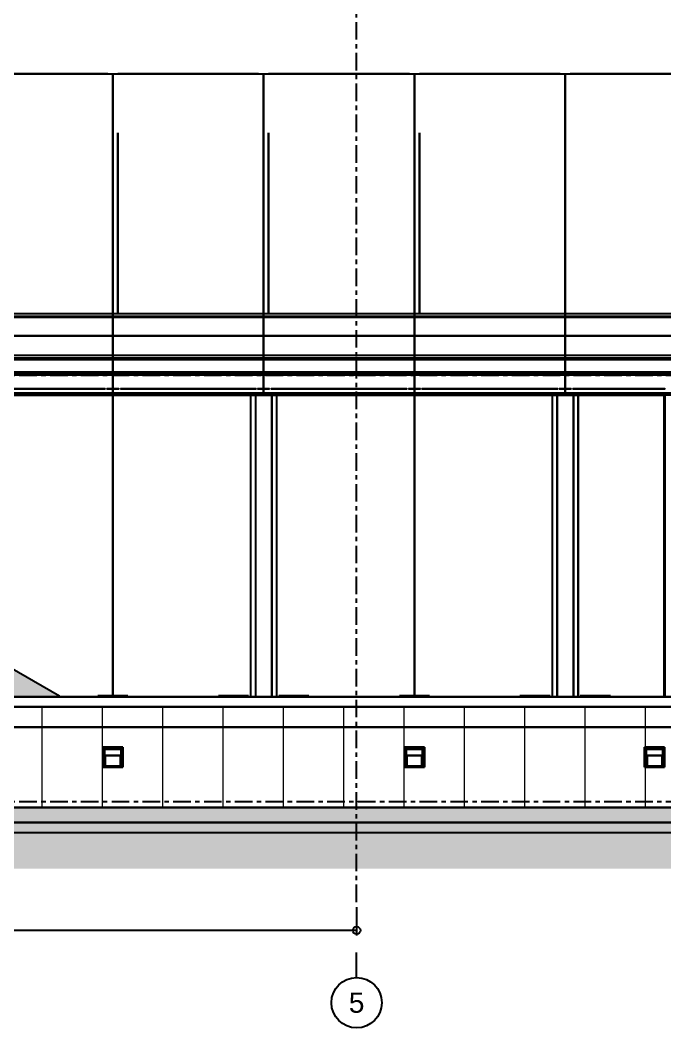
# Model space of a CAD drawing. Header units: millimetres. Extents: x -187664 to 435448, y -313239 to 299894.
# Drawn here: x 324644 to 331057, y 166763 to 176781 of the extents above; entities that cross this region are included whole.
import ezdxf
from ezdxf.enums import TextEntityAlignment as Align
from ezdxf.xclip import XClip

# ---------------------------------------------------------------- set-up
doc = ezdxf.new("R2010")
doc.units = ezdxf.units.MM
doc.header["$XCLIPFRAME"] = 0
doc.linetypes.add('CENTER', pattern=[2, 1.25, -0.25, 0.25, -0.25])
doc.linetypes.add('TA_GL_000.70000', pattern=[1.925, 0.7, -0.175, 0.175, -0.175, 0.7])
for name, color, linetype in [('000 - 0_SYM_DWG_GRID-BUBBLE_MAIN_COLOR_6', 6, 'Continuous'), ('000 - 0_SYM_DWG_GRIDLINE_MAIN_COLOR_251', 251, 'Continuous'), ('000 - 0_SYM_DWG_SLOPE-SYM_TEXT_COLOR_3', 3, 'Continuous'), ('000 - CONCRETE_COL_CUT_COLOR_1', 1, 'Continuous'), ('000 - CONCRETE_COL_CUT_COLOR_5', 5, 'Continuous'), ('000 - CONCRETE_COL_HATCH_', 251, 'Continuous'), ('000 - CONCRETE_COL_WIPEOUT_', 250, 'Continuous'), ('000 - CONCRETE_PRECAST_HATCH_', 251, 'Continuous'), ('000 - EXISTING_BUILDING_MAIN_COLOR_1', 1, 'Continuous'), ('000 - EXISTING_BUILDING_MAIN_COLOR_2', 2, 'Continuous'), ('000 - EXISTING_BUILDING_MAIN_COLOR_251', 251, 'Continuous'), ('000 - EXISTING_BUILDING_MAIN_COLOR_3', 3, 'Continuous'), ('000 - EXISTING_BUILDING_WIPEOUT_', 250, 'Continuous'), ('000 - EXISTING_CANOPY_MAIN_COLOR_3', 3, 'Continuous'), ('000 - EXISTING_CANOPY_WIPEOUT_', 250, 'Continuous'), ('000 - GRID', 251, 'CENTER')]:
    doc.layers.add(name, color=color, linetype=linetype)
doc.styles.add('ARIAL', font='arial.ttf')
doc.styles.add('FAMELINE_FOR_CKST', font='arial.ttf')
doc.styles.add('TA', font='', dxfattribs={"height": 4.5})
doc.styles.get('TA').set_extended_font_data('Cordia New')
doc.dimstyles.new('FAMELINE-CKST_C-C', dxfattribs={"dimtxt": 0.3, "dimasz": 0.15, "dimexe": 0.1, "dimexo": 0.1, "dimgap": 0.05, "dimtad": 1, "dimzin": 0, "dimdsep": 46, "dimtxsty": 'FAMELINE_FOR_CKST', "dimblk": 'ORIGIN', "dimblk1": 'ORIGIN', "dimblk2": 'ORIGIN', "dimsah": 1, "dimcen": 0.1, "dimdle": 0.1, "dimclrd": 256, "dimclre": 256, "dimclrt": 3, "dimadec": 0, "dimazin": 0, "dimtfac": 1, "dimtix": 1, "dimtmove": 2, "dimatfit": 3, "dimfxl": 1, "dimtolj": 1, "dimtzin": 0, "dimlwd": -1, "dimlwe": -1, "dimarcsym": 0})

# ---------------------------------------------------------------- blocks, each defined once
blk = doc.blocks.new('DPA_CP_Entrance Canopy Lower - Depth 4200-V2-2140-01 ENTRANCE 1 ELEVATION 1')
at = {"layer": '000 - EXISTING_CANOPY_MAIN_COLOR_3'}
for p, q in [((-884507, 105946), (-884507, 106137)), ((-884507, 106137), (-884507, 106112)), ((-883007, 106137), (-884507, 106137)), ((-884507, 106112), (-884507, 105921)), ((-883007, 106112), (-883007, 106137)), ((-883007, 106137), (-883007, 105946)), ((-883007, 105921), (-883007, 106112)), ((-884507, 106035), (-884507, 105695)), ((-884507, 105846), (-884507, 106035)), ((-883007, 106035), (-883007, 105846)), ((-883007, 105695), (-883007, 106035)), ((-884507, 105921), (-884507, 105946)), ((-883007, 105946), (-884507, 105946)), ((-884507, 105921), (-883007, 105921)), ((-884507, 105780), (-884507, 105900)), ((-884507, 105900), (-884507, 105750)), ((-884507, 105750), (-884507, 105900)), ((-884507, 105900), (-884507, 105895)), ((-883007, 105900), (-884507, 105900)), ((-883007, 105900), (-884507, 105900)), ((-883007, 105900), (-884507, 105900)), ((-883007, 105900), (-884507, 105900)), ((-884507, 105895), (-884507, 105745)), ((-884507, 105745), (-884507, 105895)), ((-884507, 105895), (-884507, 105785)), ((-884457, 105921), (-884457, 105900)), ((-884457, 105900), (-884457, 105921)), ((-883057, 105921), (-883057, 105900)), ((-883057, 105900), (-883057, 105921)), ((-883007, 105946), (-883007, 105921)), ((-883007, 105895), (-883007, 105900)), ((-883007, 105900), (-883007, 105750)), ((-883007, 105750), (-883007, 105900)), ((-883007, 105900), (-883007, 105780)), ((-883007, 105785), (-883007, 105895)), ((-883007, 105895), (-883007, 105745)), ((-883007, 105745), (-883007, 105895)), ((-884507, 105695), (-884507, 105846)), ((-883007, 105846), (-883007, 105695)), ((-884507, 105785), (-884507, 105765)), ((-884507, 105770), (-884507, 105780)), ((-883007, 105780), (-884507, 105780)), ((-884507, 105780), (-883007, 105780)), ((-884507, 105750), (-884507, 105770)), ((-883007, 105770), (-884507, 105770)), ((-884507, 105770), (-883007, 105770)), ((-884507, 105765), (-884507, 105615)), ((-884507, 105615), (-884507, 105750)), ((-883007, 105750), (-884507, 105750)), ((-883007, 105750), (-884507, 105750)), ((-883007, 105765), (-883007, 105785)), ((-883007, 105780), (-883007, 105770)), ((-883007, 105770), (-883007, 105750)), ((-883007, 105615), (-883007, 105765)), ((-883007, 105750), (-883007, 105615)), ((-884507, 105610), (-884507, 105575)), ((-884507, 105570), (-884507, 105610)), ((-883007, 105610), (-883007, 105570)), ((-883007, 105575), (-883007, 105610)), ((-884507, 105575), (-884507, 105550)), ((-884507, 105550), (-884507, 105570)), ((-883007, 105570), (-884507, 105570)), ((-883007, 105570), (-884507, 105570)), ((-883007, 105550), (-884507, 105550)), ((-883007, 105550), (-884507, 105550)), ((-883007, 105550), (-883007, 105575)), ((-883007, 105570), (-883007, 105550))]:
    blk.add_line(p, q, dxfattribs=at)
blk = doc.blocks.new('DPA_CP_Entrance Canopy Lower - Depth 4200-V3-2140-01 ENTRANCE 1 ELEVATION 1')
at = {"layer": '000 - EXISTING_CANOPY_MAIN_COLOR_3'}
for p, q in [((-868007, 105946), (-868007, 106137)), ((-868007, 106137), (-868007, 106112)), ((-866507, 106137), (-868007, 106137)), ((-868007, 106112), (-868007, 105921)), ((-866507, 106112), (-866507, 106137)), ((-866507, 106137), (-866507, 105946)), ((-866507, 105921), (-866507, 106112)), ((-868007, 106035), (-868007, 105695)), ((-868007, 105846), (-868007, 106035)), ((-866507, 106035), (-866507, 105846)), ((-866507, 105695), (-866507, 106035)), ((-868007, 105921), (-868007, 105946)), ((-866507, 105946), (-868007, 105946)), ((-868007, 105921), (-866507, 105921)), ((-868007, 105780), (-868007, 105900)), ((-868007, 105900), (-868007, 105750)), ((-868007, 105750), (-868007, 105900)), ((-868007, 105900), (-868007, 105895)), ((-866507, 105900), (-868007, 105900)), ((-866507, 105900), (-868007, 105900)), ((-866507, 105900), (-868007, 105900)), ((-866507, 105900), (-868007, 105900)), ((-868007, 105895), (-868007, 105745)), ((-868007, 105745), (-868007, 105895)), ((-868007, 105895), (-868007, 105785)), ((-867957, 105921), (-867957, 105900)), ((-867957, 105900), (-867957, 105921)), ((-866557, 105921), (-866557, 105900)), ((-866557, 105900), (-866557, 105921)), ((-866507, 105946), (-866507, 105921)), ((-866507, 105895), (-866507, 105900)), ((-866507, 105900), (-866507, 105750)), ((-866507, 105750), (-866507, 105900)), ((-866507, 105900), (-866507, 105780)), ((-866507, 105785), (-866507, 105895)), ((-866507, 105895), (-866507, 105745)), ((-866507, 105745), (-866507, 105895)), ((-868007, 105695), (-868007, 105846)), ((-866507, 105846), (-866507, 105695)), ((-868007, 105785), (-868007, 105765)), ((-868007, 105770), (-868007, 105780)), ((-866507, 105780), (-868007, 105780)), ((-868007, 105780), (-866507, 105780)), ((-868007, 105750), (-868007, 105770)), ((-866507, 105770), (-868007, 105770)), ((-868007, 105770), (-866507, 105770)), ((-868007, 105765), (-868007, 105615)), ((-868007, 105615), (-868007, 105750)), ((-866507, 105750), (-868007, 105750)), ((-866507, 105750), (-868007, 105750)), ((-866507, 105765), (-866507, 105785)), ((-866507, 105780), (-866507, 105770)), ((-866507, 105770), (-866507, 105750)), ((-866507, 105575), (-866507, 105765)), ((-866507, 105750), (-866507, 105570)), ((-868007, 105610), (-868007, 105575)), ((-868007, 105570), (-868007, 105610)), ((-868007, 105575), (-868007, 105550)), ((-868007, 105550), (-868007, 105570)), ((-866507, 105570), (-868007, 105570)), ((-866507, 105570), (-868007, 105570)), ((-866507, 105550), (-868007, 105550)), ((-866507, 105550), (-868007, 105550)), ((-866507, 105550), (-866507, 105575)), ((-866507, 105570), (-866507, 105550))]:
    blk.add_line(p, q, dxfattribs=at)
blk = doc.blocks.new('System Panel - Entrance Glazed 12mm-14851400-2140-01 ENTRANCE 1 ELEVATION 1')
at = {"layer": '000 - EXISTING_BUILDING_MAIN_COLOR_251'}
for p, q in [((-867016, 105550), (-867028, 105550)), ((-867016, 105550), (-867028, 105550)), ((-867016, 105550), (-867028, 105550)), ((-867016, 102550), (-867016, 105550)), ((-867016, 105550), (-867016, 102550)), ((-867028, 102550), (-867016, 102550)), ((-867016, 102550), (-867028, 102550))]:
    blk.add_line(p, q, dxfattribs=at)
blk = doc.blocks.new('System Panel - Entrance Glazed 12mm-14851401-2140-01 ENTRANCE 1 ELEVATION 1')
at = {"layer": '000 - EXISTING_BUILDING_MAIN_COLOR_251'}
for p, q in [((-867016, 105550), (-867028, 105550)), ((-867016, 105550), (-867028, 105550)), ((-867016, 102550), (-867016, 105550)), ((-867016, 105550), (-867016, 102550)), ((-867028, 102550), (-867016, 102550)), ((-867016, 102550), (-867028, 102550))]:
    blk.add_line(p, q, dxfattribs=at)
blk = doc.blocks.new('System Panel - Entrance Glazed 12mm-14851402-2140-01 ENTRANCE 1 ELEVATION 1')
at = {"layer": '000 - EXISTING_BUILDING_MAIN_COLOR_251'}
for p, q in [((-867016, 105550), (-867028, 105550)), ((-867016, 105550), (-867028, 105550)), ((-867016, 102550), (-867016, 105550)), ((-867016, 105550), (-867016, 102550)), ((-867028, 102550), (-867016, 102550)), ((-867016, 102550), (-867028, 102550))]:
    blk.add_line(p, q, dxfattribs=at)
blk = doc.blocks.new('System Panel - Entrance Glazed 12mm-19518384-2140-01 ENTRANCE 1 ELEVATION 1')
at = {"layer": '000 - EXISTING_BUILDING_MAIN_COLOR_251'}
for p, q in [((-867917, 105550), (-867022, 105550)), ((-867022, 105550), (-867917, 105550)), ((-867022, 102550), (-867022, 105550)), ((-867022, 102550), (-867917, 102550)), ((-867917, 102550), (-867022, 102550))]:
    blk.add_line(p, q, dxfattribs=at)
blk = doc.blocks.new('System Panel - Entrance Glazed 12mm-14851404-2140-01 ENTRANCE 1 ELEVATION 1')
at = {"layer": '000 - EXISTING_BUILDING_MAIN_COLOR_251'}
for p, q in [((-869507, 102560), (-869507, 105550)), ((-869507, 105550), (-868097, 105550)), ((-868097, 105550), (-869507, 105550)), ((-869507, 105550), (-869507, 102560)), ((-868097, 102550), (-869507, 102550)), ((-869507, 102550), (-868097, 102550))]:
    blk.add_line(p, q, dxfattribs=at)
blk = doc.blocks.new('System Panel - Entrance Glazed 12mm-V21-2140-01 ENTRANCE 1 ELEVATION 1')
at = {"layer": '000 - EXISTING_BUILDING_MAIN_COLOR_251'}
for p, q in [((-870917, 105550), (-869507, 105550)), ((-869507, 105550), (-870917, 105550)), ((-869507, 105550), (-869507, 102560)), ((-869507, 102560), (-869507, 105550)), ((-869507, 102550), (-870917, 102550)), ((-870917, 102550), (-869507, 102550))]:
    blk.add_line(p, q, dxfattribs=at)
blk = doc.blocks.new('Rectangular Mullion - Mullion_Entrance Column Glass-14851399-2140-01 ENTRANCE 1 ELEVATION 1')
at = {"layer": '000 - EXISTING_BUILDING_MAIN_COLOR_3'}
for p, q in [((-880137, 105550), (-880137, 102550)), ((-880137, 105550), (-880097, 105550)), ((-880097, 105550), (-880137, 105550)), ((-880137, 105550), (-880089, 105550)), ((-880137, 105550), (-880137, 102550)), ((-880132, 105550), (-880136, 105550)), ((-880130, 105550), (-880132, 105550)), ((-879884, 105550), (-880130, 105550)), ((-880089, 105550), (-880087, 105550)), ((-880089, 105550), (-880089, 102550)), ((-880087, 105550), (-879927, 105550)), ((-880087, 105550), (-880087, 102550)), ((-880087, 105550), (-880087, 102550)), ((-879927, 105550), (-879925, 105550)), ((-879927, 105550), (-879927, 102550)), ((-879927, 105550), (-879927, 102550)), ((-879925, 105550), (-879878, 105550)), ((-879925, 105550), (-879925, 102550)), ((-879878, 105550), (-879917, 105550)), ((-879917, 105550), (-879877, 105550)), ((-879882, 105550), (-879884, 105550)), ((-879879, 105550), (-879882, 105550)), ((-879878, 105550), (-879878, 102550)), ((-879877, 102550), (-879877, 105550)), ((-880089, 102550), (-880137, 102550)), ((-880137, 102550), (-880097, 102550)), ((-880097, 102550), (-880137, 102550)), ((-880136, 102550), (-880132, 102550)), ((-880132, 102550), (-880130, 102550)), ((-880130, 102550), (-879884, 102550)), ((-880087, 102550), (-880089, 102550)), ((-879927, 102550), (-880087, 102550)), ((-879925, 102550), (-879927, 102550)), ((-879878, 102550), (-879925, 102550)), ((-879877, 102550), (-879917, 102550)), ((-879917, 102550), (-879878, 102550)), ((-879884, 102550), (-879882, 102550)), ((-879882, 102550), (-879879, 102550))]:
    blk.add_line(p, q, dxfattribs=at)
blk = doc.blocks.new('DPA_GM-Stoplogs Line Based - Line Based-19984711-2140-01 ENTRANCE 1 ELEVATION 1')
at = {"layer": '000 - EXISTING_BUILDING_MAIN_COLOR_251'}
for p, q in [((-878507, 102550), (-869507, 102550)), ((-872657, 102560), (-872357, 102560)), ((-872357, 102560), (-872657, 102560)), ((-872657, 102560), (-872657, 102550)), ((-872657, 102550), (-872657, 102560)), ((-872657, 102550), (-872357, 102550)), ((-872357, 102550), (-872657, 102550)), ((-872357, 102550), (-872357, 102560)), ((-872357, 102550), (-872357, 102560)), ((-869657, 102560), (-869357, 102560)), ((-869357, 102560), (-869657, 102560)), ((-869657, 102560), (-869657, 102550)), ((-869657, 102550), (-869657, 102560)), ((-869657, 102550), (-869357, 102550)), ((-869357, 102550), (-869657, 102550)), ((-869507, 102550), (-866507, 102550)), ((-869357, 102550), (-869357, 102560)), ((-869357, 102550), (-869357, 102560))]:
    blk.add_line(p, q, dxfattribs=at)
blk = doc.blocks.new('System Panel - DPA-AR_Metal Ceiling Rectangular Panel-16093440-2140-01 ENTRANCE 1 ELEVATION 1')
at = {"layer": '000 - EXISTING_CANOPY_MAIN_COLOR_3'}
for p, q in [((-870932, 105615), (-869582, 105615)), ((-870932, 105610), (-870932, 105615)), ((-869582, 105610), (-870932, 105610)), ((-869582, 105615), (-869582, 105610))]:
    blk.add_line(p, q, dxfattribs=at)
blk = doc.blocks.new('DPA_CP_Metal Ceiling Panel - Vertical Panel Entrance-16093423-2140-01 ENTRANCE 1 ELEVATION 1')
at = {"layer": '000 - EXISTING_CANOPY_MAIN_COLOR_3'}
for p, q in [((-869567, 105615), (-869447, 105615)), ((-869567, 105610), (-869567, 105615)), ((-869447, 105610), (-869567, 105610)), ((-869447, 105610), (-869447, 105615))]:
    blk.add_line(p, q, dxfattribs=at)
blk = doc.blocks.new('System Panel - DPA-AR_Metal Ceiling Rectangular Panel-16094478-2140-01 ENTRANCE 1 ELEVATION 1')
at = {"layer": '000 - EXISTING_CANOPY_MAIN_COLOR_3'}
for p, q in [((-867932, 105615), (-867016, 105615)), ((-867932, 105610), (-867932, 105615)), ((-867016, 105610), (-867932, 105610)), ((-867016, 105615), (-867016, 105610))]:
    blk.add_line(p, q, dxfattribs=at)
blk = doc.blocks.new('DPA_LIGHTING_WALL MOUNT_WLL711_A - PASITO_Asymmetrical 150_x90_-20207251-2140-01 ENTRANCE 1 ELEVATION 1')
at = {"layer": '000 - EXISTING_BUILDING_MAIN_COLOR_3'}
for p, q in [((-894007, 102050), (-894207, 102050)), ((-894207, 102050), (-894207, 101850)), ((-894197, 102040), (-894206, 102049)), ((-894206, 101851), (-894206, 102049)), ((-894206, 102049), (-894008, 102049)), ((-894197, 102040), (-894197, 101860)), ((-894017, 102040), (-894197, 102040)), ((-894197, 102040), (-894017, 102040)), ((-894197, 102040), (-894190, 102031)), ((-894197, 101969), (-894197, 102040)), ((-894025, 102031), (-894190, 102031)), ((-894190, 102031), (-894190, 101969)), ((-894182, 102031), (-894032, 102031)), ((-894032, 102031), (-894182, 102031)), ((-894025, 102031), (-894017, 102040)), ((-894025, 101969), (-894025, 102031)), ((-894008, 102049), (-894017, 102040)), ((-894017, 101860), (-894017, 102040)), ((-894017, 102040), (-894017, 101969)), ((-894008, 102049), (-894008, 101851)), ((-894007, 101850), (-894007, 102050)), ((-894197, 101969), (-894190, 101969)), ((-894017, 101969), (-894197, 101969)), ((-894190, 101969), (-894025, 101969)), ((-894182, 101860), (-894182, 101969)), ((-894182, 101969), (-894182, 101860)), ((-894032, 101969), (-894032, 101860)), ((-894032, 101860), (-894032, 101969)), ((-894017, 101969), (-894025, 101969)), ((-894207, 101850), (-894007, 101850)), ((-894206, 101851), (-894197, 101860)), ((-894008, 101851), (-894206, 101851)), ((-894197, 101860), (-894182, 101860)), ((-894182, 101860), (-894032, 101860)), ((-894032, 101860), (-894182, 101860)), ((-894032, 101860), (-894017, 101860)), ((-894008, 101851), (-894017, 101860))]:
    blk.add_line(p, q, dxfattribs=at)
blk = doc.blocks.new('DPA_GM-Stoplogs - Stoplogs-6280905-2140-01 ENTRANCE 1 ELEVATION 1')
at = {"layer": '000 - EXISTING_BUILDING_MAIN_COLOR_3'}
for p, q in [((-873557, 102560), (-873857, 102560)), ((-873857, 102560), (-873557, 102560)), ((-873857, 102550), (-873857, 102560)), ((-873857, 102550), (-873857, 102560)), ((-873557, 102550), (-873857, 102550)), ((-873857, 102550), (-873557, 102550)), ((-873557, 102560), (-873557, 102550)), ((-873557, 102550), (-873557, 102560))]:
    blk.add_line(p, q, dxfattribs=at)
blk = doc.blocks.new('DPA_GM-Stoplogs - Stoplogs-19985930-2140-01 ENTRANCE 1 ELEVATION 1')
at = {"layer": '000 - EXISTING_BUILDING_MAIN_COLOR_3'}
for p, q in [((-874457, 102560), (-874157, 102560)), ((-874157, 102560), (-874457, 102560)), ((-874457, 102550), (-874457, 102560)), ((-874457, 102560), (-874457, 102550)), ((-874457, 102550), (-874157, 102550)), ((-874157, 102550), (-874457, 102550)), ((-874157, 102560), (-874157, 102550)), ((-874157, 102560), (-874157, 102550))]:
    blk.add_line(p, q, dxfattribs=at)
blk = doc.blocks.new('W-1-PP19-ST-ENT1-1_20260610-104058_ELEVATION_1_ST_ESC')
at = {"layer": '000 - CONCRETE_PRECAST_HATCH_'}
h = blk.add_hatch(dxfattribs=at)
h.set_pattern_fill('DOTS', color=1, scale=25)
h.paths.add_polyline_path([(18596, 103281), (22435, 101064), (18588, 101064), (18297, 101232), (13867, 101232), (13867, 102372), (13667, 102372), (13667, 102547), (15513, 102547), (15513, 102785), (15422, 102796), (15336, 102829), (15260, 102881), (15199, 102949), (15157, 103031), (15135, 103120), (15135, 103212), (15157, 103301), (15199, 103382), (15260, 103451), (15336, 103503), (15422, 103536), (15513, 103547), (17599, 103547), (17807, 103536), (18013, 103504), (18215, 103450), (18410, 103375)])
at = {"layer": '000 - EXISTING_BUILDING_MAIN_COLOR_1'}
blk.add_lwpolyline([(18596, 103281), (22435, 101064), (18588, 101064)], dxfattribs=at)
blk = doc.blocks.new('*U4968')
at = {"layer": '000 - CONCRETE_COL_HATCH_'}
h = blk.add_hatch(dxfattribs=at)
h.set_pattern_fill('AR-CONC', color=256, scale=0.04)
h.set_pattern_definition([(50, (194562.637, -877569.876), (7.28738676, -0.63756342), [0.762, -8.382]), (355, (194562.637, -877569.876), (-1.40973686, 7.64227381), [0.6096, -6.705623367]), (100.4514447, (194563.244, -877569.929), (5.877649884, 7.004710076), [0.64760035, -7.123609784]), (46.1842, (194562.637, -877567.844), (10.84316164, -1.68169312), [1.143, -12.573]), (96.6355576, (194563.541, -877567.984), (9.49616536, 9.89704498), [0.97140093, -10.68542433]), (351.1841512, (194562.637, -877567.844), (9.49616536, 9.89704498), [0.91439868, -10.05838928]), (21, (194563.653, -877568.352), (6.06457565, -4.090607927), [0.762, -8.382]), (326, (194563.653, -877568.352), (2.472081134, 7.367518645), [0.6096, -6.7056]), (71.451445, (194564.1584, -877568.6926), (8.53665677, 3.276910755), [0.64760035, -7.123597504]), (37.5, (194562.637, -877569.8757), (0.12354413, 3.382201555), [0, -6.62432, 0, -6.8072, 0, -6.731]), (7.5, (194562.637, -877569.8757), (2.6727865, 4.007222993), [0, -3.88112, 0, -6.47192, 0, -2.5654]), (327.5, (194560.3713, -877569.8757), (5.423623807, -0.22914976), [0, -2.54, 0, -7.9248, 0, -10.5156]), (317.5, (194559.3553, -877569.8757), (5.925167255, 1.017059641), [0, -3.302, 0, -5.26288, 0, -7.4676])])
h.paths.add_polyline_path([(0, 0), (99378, 0), (99378, 300), (-268, 300), (-286, 299), (-303, 296), (-321, 291), (-338, 284), (-353, 275), (-367, 264), (-379, 250), (-389, 235), (-395, 218), (-397, 200), (-397, -918), (0, -914)])
at = {"layer": '000 - CONCRETE_COL_CUT_COLOR_1', "color": 0, "lineweight": -2}
for points in [[(0, 0), (99378, 0)], [(99378, 300), (-268, 300)]]:
    blk.add_lwpolyline(points, dxfattribs=at)
blk = doc.blocks.new('*U4974')
at = {"layer": '000 - CONCRETE_COL_HATCH_'}
h = blk.add_hatch(dxfattribs=at)
h.set_pattern_fill('EARTH', color=256, scale=0.5, angle=45)
h.set_pattern_definition([(45, (80451.9618, -870810.918), (0, 4.49012806), [3.175, -3.175]), (45, (80451.12, -870810.076), (0, 4.49012806), [3.175, -3.175]), (45, (80450.278, -870809.234), (0, 4.49012806), [3.175, -3.175]), (135, (80450.278, -870808.673), (-4.49012806, 0), [3.175, -3.175]), (135, (80451.12, -870807.831), (-4.49012806, 0), [3.175, -3.175]), (135, (80451.9618, -870806.989), (-4.49012806, 0), [3.175, -3.175])])
h.paths.add_polyline_path([(0, 0), (40226, 0), (40226, -459), (0, -459)])
blk = doc.blocks.new('C-1-PP19-AR-2140-01-D_20260610-100004_ELEVATION_1_EXBOT')
at = {"layer": '000 - EXISTING_BUILDING_MAIN_COLOR_251'}
for p, q in [((7750, 101300), (26250, 101300)), ((25750, 101300), (7750, 101300)), ((13320, 101300), (26411, 101300)), ((26411, 101300), (13320, 101300)), ((25750, 101300), (26250, 101300)), ((46987, 101200), (-10512, 101200))]:
    blk.add_line(p, q, dxfattribs=at)
at = {"layer": '000 - EXISTING_BUILDING_MAIN_COLOR_251', "lineweight": 25}
blk.add_line((8071, 101300), (43705, 101300), dxfattribs=at)
blk.add_wipeout([(-1600, 101450), (26375, 101450), (26375, 105550), (-1600, 105550)]).dxf.layer = '000 - EXISTING_BUILDING_WIPEOUT_'
at = {"layer": '000 - EXISTING_BUILDING_MAIN_COLOR_251', "lineweight": 9}
h = blk.add_hatch(dxfattribs=at)
h.set_pattern_fill('FP_1', color=256, style=0, pattern_type=2)
h.set_pattern_definition([(50, (38538.46, 0), (728.7365, -63.7558), [76.2, -838.2]), (355, (38538.5, 0), (-140.9716, 764.2276), [60.96, -670.56]), (100.451, (38599.2, -5.3), (587.77, 700.4668), [64.76, -712.36]), (46.184, (38538.5, 203.2), (1084.316, -168.171), [114.3, -1257.3]), (96.636, (38628.8, 189.2), (949.61, 989.71), [97.14, -1068.54]), (351.184, (38538.5, 203.2), (949.62, 989.701), [91.44, -1005.84]), (21, (38640.06, 152.4), (606.458, -409.0606), [76.2, -838.2]), (326, (38640.1, 152.4), (247.2083, 736.753), [60.96, -670.56]), (71.451, (38690.6, 118.3), (853.6683, 327.6855), [64.76, -712.36]), (37.5, (38538.46, 0), (12.3547, 338.2201), [33.528, -628.904, 33.528, -647.192, -673.1]), (37.5, (38538.46, 0), (12.3547, 338.2201), [-1343.152, 33.528, -639.572]), (7.5, (38538.46, 0), (267.2789, 400.7221), [33.528, -354.584, 33.528, -613.664, -256.54]), (7.5, (38538.46, 0), (267.2789, 400.7221), [-1035.304, 33.528, -223.012]), (327.5, (38311.9, 0), (542.3633, -22.91534), [33.528, -220.472, 33.528, -758.952, -1051.56]), (327.5, (38311.9, 0), (542.3633, -22.91534), [-1046.48, 33.528, -1018.032]), (317.5, (38210.3, 0), (592.517, 101.7071), [33.528, -296.672, 33.528, -492.76, -746.76]), (317.5, (38210.3, 0), (592.517, 101.7071), [-856.488, 33.528, -713.232])])
h.paths.add_polyline_path([(-5983, 101300), (43705, 101300), (43705, 101450), (-5983, 101450)])
at = {"layer": '000 - EXISTING_BUILDING_MAIN_COLOR_3', "lineweight": 9}
h = blk.add_hatch(dxfattribs=at)
h.set_pattern_fill('FP_18', color=256, style=0, pattern_type=2)
h.set_pattern_definition([(90, (6863.2, 102550), (-600, 4e-14), [])])
h.paths.add_polyline_path([(18462, 102250), (26350, 102250), (26350, 102450), (7625, 102450), (7625, 102250), (18237, 102250)])
h = blk.add_hatch(dxfattribs=at)
h.set_pattern_fill('FP_4', color=256, style=0, pattern_type=2)
h.set_pattern_definition([(90, (26063.2, 101450), (-600, 4e-14), [])])
h.paths.add_polyline_path([(20820, 101450), (26225, 101450), (26225, 102250), (7625, 102250), (7625, 101450), (20708, 101450)])
h.paths.add_polyline_path([(23475, 101850), (23275, 101850), (23275, 102050), (23475, 102050), (23475, 101942)])
h.paths.add_polyline_path([(25663, 101850), (25663, 102050), (25863, 102050), (25863, 101850)])
h.paths.add_polyline_path([(20275, 101850), (20275, 102050), (20475, 102050), (20475, 101850)])
h.paths.add_polyline_path([(17275, 101850), (17275, 102050), (17475, 102050), (17475, 101850), (17339, 101850)])
h.paths.add_polyline_path([(11475, 101850), (11275, 101850), (11275, 102050), (11475, 102050), (11475, 101942)])
h.paths.add_polyline_path([(8275, 101850), (8275, 102050), (8475, 102050), (8475, 101850), (8355, 101850)])
h.paths.add_polyline_path([(14275, 101850), (14275, 102050), (14475, 102050), (14475, 101850), (14419, 101850)])
at = {"layer": '000 - EXISTING_BUILDING_MAIN_COLOR_251'}
for p, q in [((25675, 102550), (12929, 102550)), ((25750, 102550), (26345, 102550)), ((26375, 102550), (25750, 102550)), ((9945, 102450), (25675, 102450)), ((25750, 102450), (26375, 102450))]:
    blk.add_line(p, q, dxfattribs=at)
at = {"layer": '000 - EXISTING_BUILDING_MAIN_COLOR_251', "lineweight": 25}
blk.add_line((43705, 101450), (-5983, 101450), dxfattribs=at)
at = {"layer": '000 - EXISTING_BUILDING_MAIN_COLOR_3'}
for p, q in [((7475, 102550), (26375, 102550)), ((26375, 102450), (7475, 102450)), ((26350, 102450), (7625, 102450)), ((26250, 102450), (7750, 102450)), ((7750, 102450), (25750, 102450)), ((7750, 102450), (26250, 102450)), ((19700, 102450), (19582, 102450)), ((19582, 102450), (19700, 102450)), ((20900, 102450), (19700, 102450)), ((19700, 102450), (20900, 102450)), ((22100, 102450), (20900, 102450)), ((20900, 102450), (22100, 102450)), ((23182, 102450), (22100, 102450)), ((22100, 102450), (23182, 102450)), ((23300, 102450), (23182, 102450)), ((23182, 102450), (23300, 102450)), ((24382, 102450), (23300, 102450)), ((23300, 102450), (24382, 102450)), ((24500, 102450), (24382, 102450)), ((24382, 102450), (24500, 102450)), ((25582, 102450), (24500, 102450)), ((24500, 102450), (25582, 102450)), ((25750, 102450), (25582, 102450)), ((25582, 102450), (25750, 102450)), ((25750, 102450), (25700, 102450)), ((25750, 102450), (25700, 102450)), ((25750, 102450), (25700, 102450)), ((25750, 102450), (25700, 102450)), ((25750, 102450), (25700, 102450)), ((25750, 102450), (25700, 102450)), ((26250, 102450), (25750, 102450)), ((26225, 102250), (7625, 102250)), ((7625, 102250), (26350, 102250)), ((26250, 102250), (7750, 102250)), ((7625, 101450), (26225, 101450))]:
    blk.add_line(p, q, dxfattribs=at)
at = {"color": 6}
ref = blk.add_blockref('W-1-PP19-ST-ENT1-1_20260610-104058_ELEVATION_1_ST_ESC', (0, 0), dxfattribs=at)
XClip(ref).set_block_clipping_path([(13005.000962133, 102560), (20374.9999996948, 104050.0000000001)])
at = {"layer": '000 - EXISTING_BUILDING_MAIN_COLOR_251'}
for name, p in [('System Panel - Entrance Glazed 12mm-V21-2140-01 ENTRANCE 1 ELEVATION 1', (889882, 0)), ('System Panel - Entrance Glazed 12mm-14851404-2140-01 ENTRANCE 1 ELEVATION 1', (892882, 0)), ('System Panel - Entrance Glazed 12mm-19518384-2140-01 ENTRANCE 1 ELEVATION 1', (892882, 0)), ('System Panel - Entrance Glazed 12mm-14851400-2140-01 ENTRANCE 1 ELEVATION 1', (892882, 0)), ('System Panel - Entrance Glazed 12mm-14851401-2140-01 ENTRANCE 1 ELEVATION 1', (892882, 0)), ('System Panel - Entrance Glazed 12mm-14851402-2140-01 ENTRANCE 1 ELEVATION 1', (892882, 0)), ('DPA_GM-Stoplogs Line Based - Line Based-19984711-2140-01 ENTRANCE 1 ELEVATION 1', (892882, 0))]:
    blk.add_blockref(name, p, dxfattribs=at)
at = {"layer": '000 - EXISTING_BUILDING_MAIN_COLOR_3'}
for name, p in [('DPA_GM-Stoplogs - Stoplogs-19985930-2140-01 ENTRANCE 1 ELEVATION 1', (895882, 0)), ('DPA_GM-Stoplogs - Stoplogs-6280905-2140-01 ENTRANCE 1 ELEVATION 1', (895882, 0)), ('DPA_GM-Stoplogs - Stoplogs-19985930-2140-01 ENTRANCE 1 ELEVATION 1', (898882, 0)), ('DPA_GM-Stoplogs - Stoplogs-6280905-2140-01 ENTRANCE 1 ELEVATION 1', (898882, 0)), ('DPA_LIGHTING_WALL MOUNT_WLL711_A - PASITO_Asymmetrical 150_x90_-20207251-2140-01 ENTRANCE 1 ELEVATION 1', (914482, 0)), ('DPA_LIGHTING_WALL MOUNT_WLL711_A - PASITO_Asymmetrical 150_x90_-20207251-2140-01 ENTRANCE 1 ELEVATION 1', (917482, 0)), ('DPA_LIGHTING_WALL MOUNT_WLL711_A - PASITO_Asymmetrical 150_x90_-20207251-2140-01 ENTRANCE 1 ELEVATION 1', (919871, 0))]:
    blk.add_blockref(name, p, dxfattribs=at)
at = {"layer": '000 - CONCRETE_COL_CUT_COLOR_5', "color": 6}
blk.add_blockref('*U4974', (-5983, 101300), dxfattribs=at)
blk.add_wipeout([(-1600, 105550), (26375, 105550), (26375, 106137), (-1600, 106137)]).dxf.layer = '000 - EXISTING_CANOPY_MAIN_COLOR_3'
at = {"layer": '000 - CONCRETE_COL_CUT_COLOR_5', "xscale": 0.5, "yscale": 0.5, "zscale": 0.5}
blk.add_blockref('*U4968', (-5983, 101300), dxfattribs=at)
at = {"layer": '000 - EXISTING_BUILDING_MAIN_COLOR_251'}
for name, p in [('System Panel - Entrance Glazed 12mm-14851404-2140-01 ENTRANCE 1 ELEVATION 1', (889882, 0)), ('System Panel - Entrance Glazed 12mm-V21-2140-01 ENTRANCE 1 ELEVATION 1', (892882, 0))]:
    blk.add_blockref(name, p, dxfattribs=at)
at = {"layer": '000 - EXISTING_BUILDING_MAIN_COLOR_3'}
for p in [(901882, 0), (904882, 0)]:
    blk.add_blockref('Rectangular Mullion - Mullion_Entrance Column Glass-14851399-2140-01 ENTRANCE 1 ELEVATION 1', p, dxfattribs=at)
at = {"layer": '000 - EXISTING_CANOPY_MAIN_COLOR_3'}
for name, p in [('DPA_CP_Entrance Canopy Lower - Depth 4200-V2-2140-01 ENTRANCE 1 ELEVATION 1', (903382, 0)), ('DPA_CP_Entrance Canopy Lower - Depth 4200-V2-2140-01 ENTRANCE 1 ELEVATION 1', (904882, 0)), ('DPA_CP_Entrance Canopy Lower - Depth 4200-V2-2140-01 ENTRANCE 1 ELEVATION 1', (906382, 0)), ('DPA_CP_Entrance Canopy Lower - Depth 4200-V2-2140-01 ENTRANCE 1 ELEVATION 1', (907882, 0)), ('DPA_CP_Entrance Canopy Lower - Depth 4200-V3-2140-01 ENTRANCE 1 ELEVATION 1', (892882, 0)), ('System Panel - DPA-AR_Metal Ceiling Rectangular Panel-16093440-2140-01 ENTRANCE 1 ELEVATION 1', (889882, 0)), ('DPA_CP_Metal Ceiling Panel - Vertical Panel Entrance-16093423-2140-01 ENTRANCE 1 ELEVATION 1', (889882, 0)), ('System Panel - DPA-AR_Metal Ceiling Rectangular Panel-16093440-2140-01 ENTRANCE 1 ELEVATION 1', (891382, 0)), ('DPA_CP_Metal Ceiling Panel - Vertical Panel Entrance-16093423-2140-01 ENTRANCE 1 ELEVATION 1', (891382, 0)), ('System Panel - DPA-AR_Metal Ceiling Rectangular Panel-16093440-2140-01 ENTRANCE 1 ELEVATION 1', (892882, 0)), ('DPA_CP_Metal Ceiling Panel - Vertical Panel Entrance-16093423-2140-01 ENTRANCE 1 ELEVATION 1', (892882, 0)), ('System Panel - DPA-AR_Metal Ceiling Rectangular Panel-16093440-2140-01 ENTRANCE 1 ELEVATION 1', (894382, 0)), ('DPA_CP_Metal Ceiling Panel - Vertical Panel Entrance-16093423-2140-01 ENTRANCE 1 ELEVATION 1', (894382, 0)), ('System Panel - DPA-AR_Metal Ceiling Rectangular Panel-16094478-2140-01 ENTRANCE 1 ELEVATION 1', (892882, 0))]:
    blk.add_blockref(name, p, dxfattribs=at)
blk = doc.blocks.new('DPA_CP_Entrance Canopy Curve_Ent 2_Edge Rev B-1 - Entrance Canopy Curve_Left-15513308-2141-01 ENTRANCE 1 ENLARGED ELEVATION 1 SHEET 1')
at = {"layer": '000 - EXISTING_BUILDING_MAIN_COLOR_2'}
for p, q in [((-881507, 108157), (-881507, 108746)), ((-881507, 108746), (-881507, 108508)), ((-881507, 108746), (-880007, 108746)), ((-881507, 108746), (-880007, 108746)), ((-881457, 108746), (-880057, 108746)), ((-880057, 108746), (-881457, 108746)), ((-880007, 108746), (-880007, 108508)), ((-880007, 108157), (-880007, 108746)), ((-880007, 108721), (-880007, 108157)), ((-880007, 108721), (-880007, 108506)), ((-881507, 108506), (-881507, 108157)), ((-881507, 106357), (-881507, 108157)), ((-881507, 108157), (-881507, 106332)), ((-881457, 106357), (-881457, 108157)), ((-881457, 108157), (-881457, 106356)), ((-880007, 106332), (-880007, 108157)), ((-880007, 108157), (-880007, 106357)), ((-881507, 106337), (-881507, 106357)), ((-880007, 106357), (-881507, 106357)), ((-881507, 106326), (-881507, 106337)), ((-881507, 106337), (-880007, 106337)), ((-881507, 106337), (-881457, 106337)), ((-881507, 106332), (-881507, 106138)), ((-881507, 106324), (-881507, 106326)), ((-881507, 106326), (-881457, 106326)), ((-881507, 106143), (-881507, 106324)), ((-881457, 106337), (-880007, 106337)), ((-881457, 106324), (-881457, 106336)), ((-881457, 106336), (-881457, 106324)), ((-881457, 106324), (-881457, 106332)), ((-881457, 106332), (-881457, 106324)), ((-881457, 106326), (-880007, 106326)), ((-880007, 106337), (-880007, 106357)), ((-880007, 106337), (-880007, 106326)), ((-880007, 106162), (-880007, 106332)), ((-880007, 106326), (-880007, 106324)), ((-880007, 106143), (-880007, 106324)), ((-880007, 106315), (-880007, 106162)), ((-880007, 106037), (-880007, 106313)), ((-881507, 106137), (-881507, 106143)), ((-881507, 106143), (-880007, 106143)), ((-881507, 106143), (-880007, 106143)), ((-881507, 106138), (-881507, 106139)), ((-881507, 106139), (-881507, 106138)), ((-881507, 106137), (-880007, 106137)), ((-881507, 106137), (-881457, 106137)), ((-881457, 106137), (-881457, 106037)), ((-881457, 106037), (-881457, 106137)), ((-881457, 106137), (-880007, 106137)), ((-881307, 106137), (-881207, 106137)), ((-881307, 106137), (-881207, 106137)), ((-881307, 106137), (-881207, 106137)), ((-881307, 106137), (-881207, 106137)), ((-881307, 106137), (-881207, 106137)), ((-881307, 106137), (-881207, 106137)), ((-881307, 106137), (-881207, 106137)), ((-881307, 106137), (-881207, 106137)), ((-881307, 106137), (-881207, 106137)), ((-881307, 106137), (-881207, 106137)), ((-881307, 106137), (-881207, 106137)), ((-881307, 106137), (-881207, 106137)), ((-881307, 106137), (-881207, 106137)), ((-881307, 106137), (-881207, 106137)), ((-881307, 106137), (-881207, 106137)), ((-881307, 106137), (-881207, 106137)), ((-881307, 106137), (-881207, 106137)), ((-881307, 106137), (-881207, 106137)), ((-881307, 106137), (-881207, 106137)), ((-881307, 106137), (-881207, 106137)), ((-881307, 106137), (-881207, 106137)), ((-881307, 106137), (-881207, 106137)), ((-881307, 106137), (-881207, 106137)), ((-881307, 106137), (-881207, 106137)), ((-881307, 106137), (-881207, 106137)), ((-881307, 106137), (-881207, 106137)), ((-881307, 106137), (-881207, 106137)), ((-881307, 106137), (-881207, 106137)), ((-881307, 106137), (-881207, 106137)), ((-881307, 106137), (-881207, 106137)), ((-881307, 106137), (-881207, 106137)), ((-881307, 106137), (-881207, 106137)), ((-881307, 106137), (-881207, 106137)), ((-881307, 106137), (-881207, 106137)), ((-881307, 106137), (-881207, 106137)), ((-881307, 106137), (-881207, 106137)), ((-881307, 106137), (-881207, 106137)), ((-881307, 106137), (-881207, 106137)), ((-881307, 106137), (-881207, 106137)), ((-881307, 106137), (-881207, 106137)), ((-881307, 106137), (-881207, 106137)), ((-881307, 106137), (-881207, 106137)), ((-881307, 106137), (-881207, 106137)), ((-881307, 106137), (-881207, 106137)), ((-881307, 106137), (-881207, 106137)), ((-881307, 106137), (-881207, 106137)), ((-881307, 106137), (-881207, 106137)), ((-881307, 106137), (-881207, 106137)), ((-881307, 106137), (-881207, 106137)), ((-881307, 106137), (-881207, 106137)), ((-881307, 106137), (-881207, 106137)), ((-881307, 106137), (-881207, 106137)), ((-881307, 106137), (-881207, 106137)), ((-881307, 106137), (-881207, 106137)), ((-881307, 106137), (-881207, 106137)), ((-881307, 106137), (-881207, 106137)), ((-881307, 106137), (-881207, 106137)), ((-881307, 106137), (-881207, 106137)), ((-881307, 106137), (-881207, 106137)), ((-881307, 106137), (-881207, 106137)), ((-881307, 106137), (-881207, 106137)), ((-881307, 106137), (-881207, 106137)), ((-881307, 106137), (-881207, 106137)), ((-881307, 106137), (-881207, 106137)), ((-881307, 106137), (-881207, 106137)), ((-881307, 106137), (-881207, 106137)), ((-881307, 106137), (-881207, 106137)), ((-881307, 106137), (-881207, 106137)), ((-881307, 106137), (-881207, 106137)), ((-881307, 106137), (-881207, 106137)), ((-881307, 106137), (-881207, 106137)), ((-881307, 106137), (-881207, 106137)), ((-881307, 106137), (-881207, 106137)), ((-881307, 106137), (-881207, 106137)), ((-881307, 106137), (-881207, 106137)), ((-881307, 106137), (-881207, 106137)), ((-881307, 106137), (-881207, 106137)), ((-881307, 106137), (-881207, 106137)), ((-881307, 106137), (-881207, 106137)), ((-881307, 106137), (-881207, 106137)), ((-881307, 106137), (-881207, 106137)), ((-881307, 106137), (-881207, 106137)), ((-881307, 106137), (-881207, 106137)), ((-881307, 106137), (-881207, 106137)), ((-881307, 106137), (-881207, 106137)), ((-881307, 106137), (-881207, 106137)), ((-881307, 106137), (-881207, 106137)), ((-881307, 106137), (-881207, 106137)), ((-881307, 106137), (-881207, 106137)), ((-881307, 106137), (-881207, 106137)), ((-881207, 106137), (-881217, 106137)), ((-881217, 106137), (-881207, 106137)), ((-880007, 106137), (-880007, 106143)), ((-880007, 106138), (-880007, 106139)), ((-880007, 106139), (-880007, 106138)), ((-880007, 106137), (-880007, 106037)), ((-881457, 106037), (-880007, 106037)), ((-881457, 106037), (-880007, 106037))]:
    blk.add_line(p, q, dxfattribs=at)
blk = doc.blocks.new('DPA_CP_Entrance Canopy Curve_Ent 2_Edge Rev B-2 - Entrance Canopy Curve_Left-19400725-2141-01 ENTRANCE 1 ENLARGED ELEVATION 1 SHEET 1')
at = {"layer": '000 - EXISTING_BUILDING_MAIN_COLOR_2'}
for p, q in [((-868007, 108157), (-868007, 108746)), ((-868007, 108746), (-868007, 108508)), ((-868007, 108746), (-866558, 108746)), ((-868007, 108746), (-866558, 108746)), ((-868007, 108506), (-868007, 108721)), ((-868007, 108721), (-868007, 108157)), ((-866507, 108746), (-867957, 108746)), ((-867957, 108746), (-866507, 108746)), ((-866558, 108157), (-866558, 108746)), ((-866558, 108746), (-866507, 108746)), ((-866558, 108746), (-866507, 108746)), ((-866558, 108746), (-866558, 108157)), ((-866558, 108157), (-866558, 108721)), ((-866558, 108721), (-866558, 108506)), ((-866507, 108508), (-866507, 108746)), ((-866507, 108746), (-866507, 108157)), ((-866507, 108157), (-866507, 108746)), ((-866507, 108746), (-866507, 108157)), ((-866558, 108506), (-866558, 108157)), ((-866507, 108157), (-866507, 108506)), ((-868007, 106357), (-868007, 108157)), ((-868007, 108157), (-868007, 106332)), ((-866558, 106357), (-866558, 108157)), ((-866558, 108157), (-866558, 107710)), ((-866558, 107710), (-866558, 108157)), ((-866558, 108157), (-866558, 106357)), ((-866507, 107710), (-866507, 108157)), ((-866507, 108157), (-866507, 106357)), ((-866507, 106272), (-866507, 108157)), ((-866507, 108157), (-866507, 106300)), ((-866558, 107709), (-866558, 106332)), ((-866558, 106332), (-866558, 107709)), ((-866507, 106332), (-866507, 107709)), ((-868007, 106337), (-868007, 106357)), ((-866558, 106357), (-868007, 106357)), ((-868007, 106326), (-868007, 106337)), ((-868007, 106337), (-866558, 106337)), ((-868007, 106337), (-866558, 106337)), ((-868007, 106332), (-868007, 106162)), ((-868007, 106324), (-868007, 106326)), ((-868007, 106326), (-866558, 106326)), ((-868007, 106143), (-868007, 106324)), ((-868007, 106162), (-868007, 106315)), ((-868007, 106313), (-868007, 106037)), ((-866558, 106337), (-866558, 106357)), ((-866507, 106357), (-866558, 106357)), ((-866558, 106357), (-866558, 106337)), ((-866558, 106326), (-866558, 106337)), ((-866558, 106337), (-866507, 106337)), ((-866558, 106337), (-866507, 106337)), ((-866558, 106337), (-866558, 106326)), ((-866558, 106332), (-866558, 106300)), ((-866558, 106162), (-866558, 106332)), ((-866558, 106324), (-866558, 106326)), ((-866558, 106326), (-866507, 106326)), ((-866558, 106326), (-866558, 106324)), ((-866558, 106143), (-866558, 106324)), ((-866558, 106324), (-866558, 106143)), ((-866558, 106315), (-866558, 106300)), ((-866558, 106300), (-866558, 106313)), ((-866507, 106357), (-866507, 106337)), ((-866507, 106337), (-866507, 106326)), ((-866507, 106138), (-866507, 106332)), ((-866507, 106326), (-866507, 106324)), ((-866507, 106324), (-866507, 106143)), ((-866507, 106300), (-866507, 106272)), ((-866558, 106272), (-866558, 106138)), ((-866558, 106037), (-866558, 106272)), ((-866558, 106272), (-866558, 106162)), ((-868007, 106137), (-868007, 106143)), ((-868007, 106143), (-866558, 106143)), ((-868007, 106143), (-866558, 106143)), ((-868007, 106138), (-868007, 106139)), ((-868007, 106139), (-868007, 106138)), ((-868007, 106037), (-868007, 106137)), ((-868007, 106137), (-866558, 106137)), ((-868007, 106137), (-866558, 106137)), ((-866807, 106137), (-866797, 106137)), ((-866797, 106137), (-866807, 106137)), ((-866807, 106137), (-866707, 106137)), ((-866807, 106137), (-866707, 106137)), ((-866807, 106137), (-866707, 106137)), ((-866807, 106137), (-866707, 106137)), ((-866807, 106137), (-866707, 106137)), ((-866807, 106137), (-866707, 106137)), ((-866807, 106137), (-866707, 106137)), ((-866807, 106137), (-866707, 106137)), ((-866807, 106137), (-866707, 106137)), ((-866807, 106137), (-866707, 106137)), ((-866807, 106137), (-866707, 106137)), ((-866807, 106137), (-866707, 106137)), ((-866807, 106137), (-866707, 106137)), ((-866807, 106137), (-866707, 106137)), ((-866807, 106137), (-866707, 106137)), ((-866807, 106137), (-866707, 106137)), ((-866807, 106137), (-866707, 106137)), ((-866807, 106137), (-866707, 106137)), ((-866807, 106137), (-866707, 106137)), ((-866807, 106137), (-866707, 106137)), ((-866807, 106137), (-866707, 106137)), ((-866807, 106137), (-866707, 106137)), ((-866807, 106137), (-866707, 106137)), ((-866807, 106137), (-866707, 106137)), ((-866807, 106137), (-866707, 106137)), ((-866807, 106137), (-866707, 106137)), ((-866807, 106137), (-866707, 106137)), ((-866807, 106137), (-866707, 106137)), ((-866807, 106137), (-866707, 106137)), ((-866807, 106137), (-866707, 106137)), ((-866807, 106137), (-866707, 106137)), ((-866807, 106137), (-866707, 106137)), ((-866807, 106137), (-866707, 106137)), ((-866807, 106137), (-866707, 106137)), ((-866807, 106137), (-866707, 106137)), ((-866807, 106137), (-866707, 106137)), ((-866807, 106137), (-866707, 106137)), ((-866807, 106137), (-866707, 106137)), ((-866807, 106137), (-866707, 106137)), ((-866807, 106137), (-866707, 106137)), ((-866807, 106137), (-866707, 106137)), ((-866807, 106137), (-866707, 106137)), ((-866807, 106137), (-866707, 106137)), ((-866807, 106137), (-866707, 106137)), ((-866807, 106137), (-866707, 106137)), ((-866807, 106137), (-866707, 106137)), ((-866807, 106137), (-866707, 106137)), ((-866807, 106137), (-866707, 106137)), ((-866807, 106137), (-866707, 106137)), ((-866807, 106137), (-866707, 106137)), ((-866807, 106137), (-866707, 106137)), ((-866807, 106137), (-866707, 106137)), ((-866807, 106137), (-866707, 106137)), ((-866807, 106137), (-866707, 106137)), ((-866807, 106137), (-866707, 106137)), ((-866807, 106137), (-866707, 106137)), ((-866807, 106137), (-866707, 106137)), ((-866807, 106137), (-866707, 106137)), ((-866807, 106137), (-866707, 106137)), ((-866807, 106137), (-866707, 106137)), ((-866807, 106137), (-866707, 106137)), ((-866807, 106137), (-866707, 106137)), ((-866807, 106137), (-866707, 106137)), ((-866807, 106137), (-866707, 106137)), ((-866807, 106137), (-866707, 106137)), ((-866807, 106137), (-866707, 106137)), ((-866807, 106137), (-866707, 106137)), ((-866807, 106137), (-866707, 106137)), ((-866807, 106137), (-866707, 106137)), ((-866807, 106137), (-866707, 106137)), ((-866807, 106137), (-866707, 106137)), ((-866807, 106137), (-866707, 106137)), ((-866807, 106137), (-866707, 106137)), ((-866807, 106137), (-866707, 106137)), ((-866807, 106137), (-866707, 106137)), ((-866807, 106137), (-866707, 106137)), ((-866807, 106137), (-866707, 106137)), ((-866807, 106137), (-866707, 106137)), ((-866807, 106137), (-866707, 106137)), ((-866807, 106137), (-866707, 106137)), ((-866807, 106137), (-866707, 106137)), ((-866807, 106137), (-866707, 106137)), ((-866807, 106137), (-866707, 106137)), ((-866807, 106137), (-866707, 106137)), ((-866807, 106137), (-866707, 106137)), ((-866807, 106137), (-866707, 106137)), ((-866807, 106137), (-866707, 106137)), ((-866807, 106137), (-866707, 106137)), ((-866807, 106137), (-866707, 106137)), ((-866807, 106137), (-866707, 106137)), ((-866558, 106137), (-866558, 106143)), ((-866558, 106143), (-866507, 106143)), ((-866558, 106143), (-866507, 106143)), ((-866558, 106143), (-866558, 106137)), ((-866558, 106138), (-866558, 106139)), ((-866558, 106139), (-866558, 106138)), ((-866558, 106138), (-866558, 106139)), ((-866558, 106139), (-866558, 106138)), ((-866558, 106137), (-866507, 106137)), ((-866558, 106137), (-866507, 106137)), ((-866558, 106137), (-866558, 106037)), ((-866507, 106143), (-866507, 106137)), ((-866507, 106138), (-866507, 106139)), ((-866507, 106139), (-866507, 106138)), ((-868007, 106037), (-866558, 106037)), ((-868007, 106037), (-866558, 106037))]:
    blk.add_line(p, q, dxfattribs=at)
blk = doc.blocks.new('C-1-PP19-AR-2141-01-C_20260611-155932_ELEVATION_1_EX_CANOPY')
blk.add_wipeout([(11375, 106037), (26375, 106037), (26375, 108746), (11375, 108746)]).dxf.layer = '000 - EXISTING_CANOPY_WIPEOUT_'
at = {"layer": '000 - EXISTING_BUILDING_MAIN_COLOR_2'}
for name, p in [('DPA_CP_Entrance Canopy Curve_Ent 2_Edge Rev B-1 - Entrance Canopy Curve_Left-15513308-2141-01 ENTRANCE 1 ENLARGED ELEVATION 1 SHEET 1', (900382, 0)), ('DPA_CP_Entrance Canopy Curve_Ent 2_Edge Rev B-1 - Entrance Canopy Curve_Left-15513308-2141-01 ENTRANCE 1 ENLARGED ELEVATION 1 SHEET 1', (901882, 0)), ('DPA_CP_Entrance Canopy Curve_Ent 2_Edge Rev B-1 - Entrance Canopy Curve_Left-15513308-2141-01 ENTRANCE 1 ENLARGED ELEVATION 1 SHEET 1', (903382, 0)), ('DPA_CP_Entrance Canopy Curve_Ent 2_Edge Rev B-1 - Entrance Canopy Curve_Left-15513308-2141-01 ENTRANCE 1 ENLARGED ELEVATION 1 SHEET 1', (904882, 0)), ('DPA_CP_Entrance Canopy Curve_Ent 2_Edge Rev B-2 - Entrance Canopy Curve_Left-19400725-2141-01 ENTRANCE 1 ENLARGED ELEVATION 1 SHEET 1', (892882, 0))]:
    blk.add_blockref(name, p, dxfattribs=at)
blk = doc.blocks.new('*U4937')
at = {"layer": '000 - 0_SYM_DWG_GRID-BUBBLE_MAIN_COLOR_6'}
blk.add_line((35, 0), (30, 0), dxfattribs=at)
blk.add_circle((40, 0), 5, dxfattribs=at)
at = {"layer": '000 - 0_SYM_DWG_GRIDLINE_MAIN_COLOR_251', "color": 0, "linetype": 'ByBlock', "ltscale": 5}
blk.add_line((20, 0), (-355.74, 0), dxfattribs=at)
at = {"layer": '000 - 0_SYM_DWG_GRIDLINE_MAIN_COLOR_251', "color": 0}
blk.add_point((0, 0), dxfattribs=at)
at = {"style": 'TA', "flags": 1}
blk.add_attdef('LOCATION', (6, -6), '', height=4.5, rotation=270, dxfattribs=at)
at = {"layer": '000 - 0_SYM_DWG_SLOPE-SYM_TEXT_COLOR_3', "style": 'ARIAL'}
blk.add_attdef('GRID-HEAD', text='', height=4, rotation=90, dxfattribs=at).set_placement((40, 0), align=Align.MIDDLE_CENTER)
blk = doc.blocks.new('*U4936')
at = {"layer": '000 - 0_SYM_DWG_GRIDLINE_MAIN_COLOR_251', "color": 0, "linetype": 'ByBlock', "ltscale": 5}
blk.add_line((20, 0), (-674.45, 0), dxfattribs=at)
at = {"style": 'TA', "flags": 1}
blk.add_attdef('LOCATION', (6, -6), '', height=4.5, rotation=270, dxfattribs=at)
blk = doc.blocks.new('_Origin')
at = {"color": 0, "linetype": 'ByBlock', "lineweight": -2}
blk.add_line((0, 0), (-1, 0), dxfattribs=at)
blk.add_circle((0, 0), 0.5, dxfattribs=at)
blk = doc.blocks.new('*D5651')
at = {"transparency": 16777216}
for p, q in [((316591, 167963), (316591, 167682)), ((327991, 167963), (327991, 167682)), ((327916, 167732), (316666, 167732))]:
    blk.add_line(p, q, dxfattribs=at)
at = {"transparency": 16777216, "xscale": 75, "yscale": 75, "zscale": 75, "rotation": 180}
blk.add_blockref('_Origin', (316591, 167732), dxfattribs=at)
at = {"transparency": 16777216, "xscale": 75, "yscale": 75, "zscale": 75}
blk.add_blockref('_Origin', (327991, 167732), dxfattribs=at)
at = {"color": 3, "transparency": 16777216, "insert": (322291, 167833), "char_height": 150, "attachment_point": 5, "style": 'FAMELINE_FOR_CKST'}
blk.add_mtext('\\A1;11400', dxfattribs=at)

msp = doc.modelspace()

# ---------------------------------------------------------------- block references
msp.add_blockref('C-1-PP19-AR-2141-01-C_20260611-155932_ELEVATION_1_EX_CANOPY', (305191.107, 67502.983))

# ---------------------------------------------------------------- dimensions: what is measured, and where the dimension line sits
at = {"color": 6}
dim = msp.add_linear_dim(base=(316591.107, 167731.733), p1=(327991.107, 168012.983), p2=(316591.107, 168012.983), dimstyle='FAMELINE-CKST_C-C', override={"dimscale": 500, "dimdec": 0, "dimlfac": 1}, dxfattribs=at)
dim.commit()
dim.dimension.update_dxf_attribs({"geometry": '*D5651', "text_midpoint": (322291.107, 167833.319)})

# ---------------------------------------------------------------- next in the draw order: block references
ref = msp.add_blockref('C-1-PP19-AR-2140-01-D_20260610-100004_ELEVATION_1_EXBOT', (305191.107, 67502.983))
XClip(ref).set_block_clipping_path([(-3830, 99551.072312549), (30600.5439267242, 118300)])

# ---------------------------------------------------------------- next in the draw order: block references
at = {"layer": '000 - GRID', "linetype": 'TA_GL_000.70000', "xscale": 50.00000000000004, "yscale": 50.00000000000004, "zscale": 50.00000000000004, "rotation": 270}
msp.add_blockref('*U4937', (327991.107, 169012.983), dxfattribs=at).add_auto_attribs({'GRID-HEAD': '5'})
at = {"layer": '000 - GRID', "linetype": 'TA_GL_000.70000', "xscale": 50.00000000000004, "yscale": 50.00000000000004, "zscale": 50.00000000000004, "rotation": 180}
for p in [(302361.107, 173252.983), (302361.107, 169952.983), (302361.107, 169012.983)]:
    msp.add_blockref('*U4936', p, dxfattribs=at)

doc.saveas('drawing.dxf')
